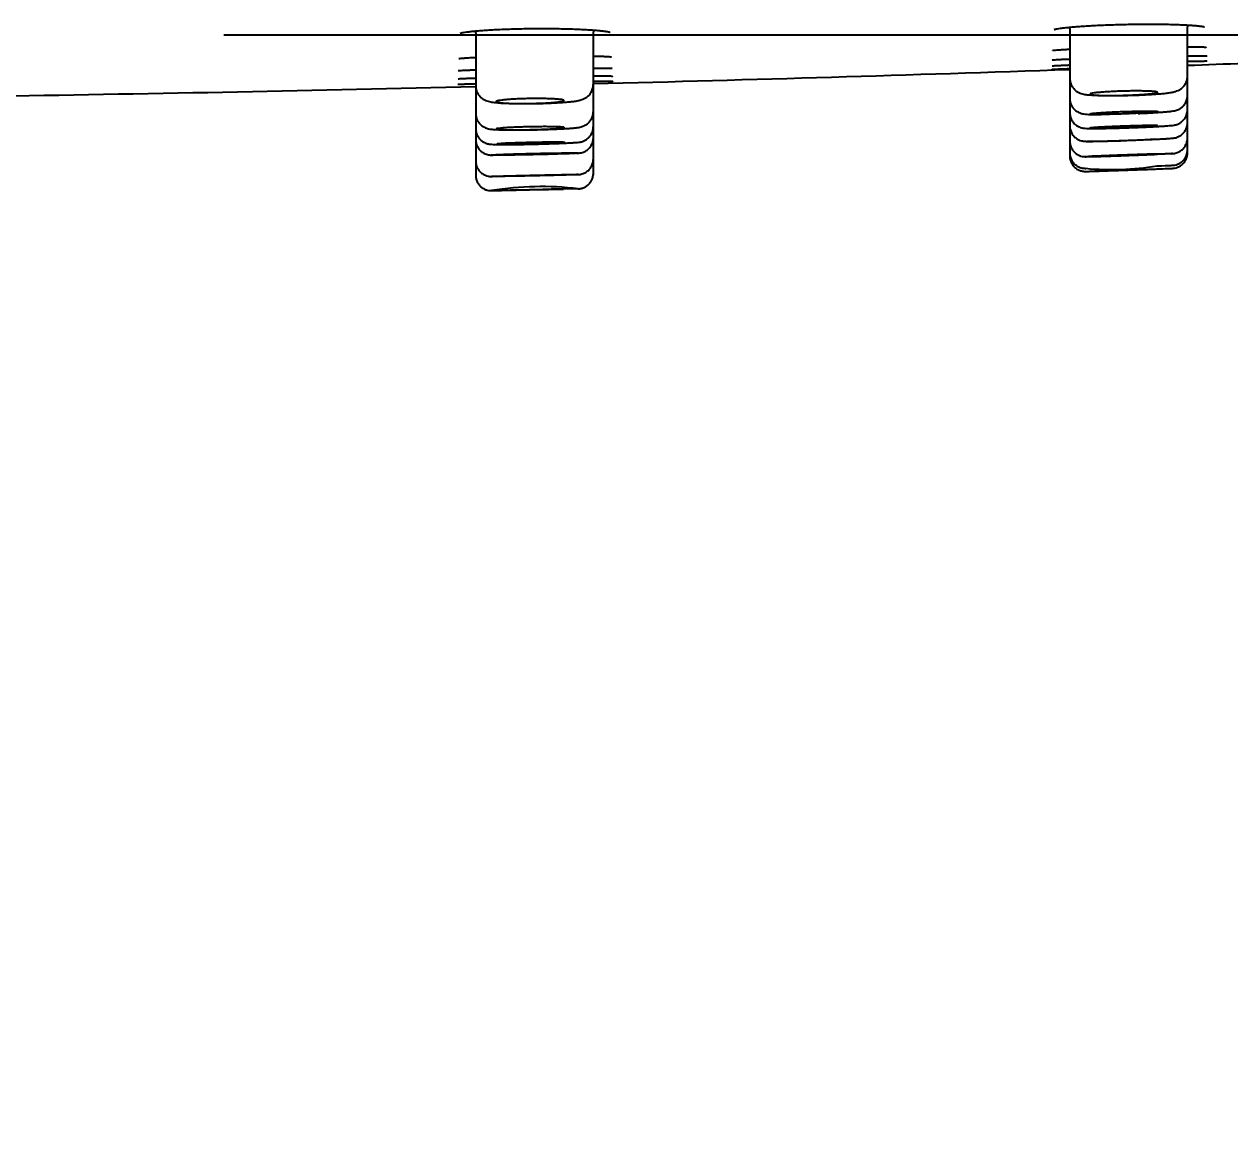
# Model space of a CAD drawing. Header units: millimetres. Extents: x 976 to 9349, y -714 to 2211.
# Drawn here: x 5930.357 to 5934.248, y 675.746 to 679.364 of the extents above; entities that cross this region are included whole.
import ezdxf

# ---------------------------------------------------------------- set-up
doc = ezdxf.new("R2010")
doc.units = ezdxf.units.MM
doc.layers.add('Szkic', color=6, linetype='Continuous')
doc.layers.add('Wbudowane', color=175, linetype='Continuous')
doc.dimstyles.new('ISO-25', dxfattribs={"dimtxt": 4, "dimasz": 5, "dimexe": 1.25, "dimexo": 0.625, "dimgap": 1, "dimtad": 1, "dimtxsty": 'Standard', "dimcen": 2.5, "dimadec": 0, "dimazin": 0, "dimtfac": 1, "dimtmove": 0, "dimatfit": 3, "dimfxl": 1, "dimarcsym": 0})

# ---------------------------------------------------------------- blocks, each defined once
blk = doc.blocks.new('Z$W@#21058')
for p, q in [((23.3609, 160.8754), (23.3609, 160.7156)), ((23.7407, 160.7227), (23.7407, 160.8814)), ((21.4441, 160.863), (21.4441, 160.6919)), ((21.8238, 160.6963), (21.8238, 160.865)), ((23.3609, 160.7156), (23.3609, 160.6508)), ((23.7407, 160.6606), (23.7407, 160.7227)), ((21.4441, 160.6919), (21.4441, 160.6026)), ((21.8238, 160.6082), (21.8238, 160.6963)), ((23.3609, 160.6508), (23.3609, 160.6045)), ((23.7407, 160.6144), (23.7407, 160.6606)), ((21.4441, 160.6026), (21.4441, 160.5532)), ((21.8238, 160.5597), (21.8238, 160.6082)), ((23.3609, 160.6045), (23.3609, 160.5625)), ((23.7407, 160.5726), (23.7407, 160.6144)), ((21.8238, 160.5243), (21.8238, 160.5597)), ((23.3609, 160.5625), (23.3609, 160.5128)), ((23.7407, 160.5228), (23.7407, 160.5726)), ((21.4441, 160.5532), (21.4441, 160.5181)), ((21.8238, 160.4551), (21.8238, 160.5243)), ((23.7407, 160.485), (23.7407, 160.5228)), ((21.4441, 160.5181), (21.4441, 160.449)), ((23.3609, 160.5128), (23.3609, 160.4751)), ((23.7407, 160.475), (23.7407, 160.485)), ((21.4441, 160.449), (21.4441, 160.4032)), ((21.8238, 160.4092), (21.8238, 160.4551)), ((23.3609, 160.4751), (23.3609, 160.4652)), ((21.7743, 160.3591), (21.6887, 160.3575))]:
    blk.add_line(p, q)
for centre, radius, start, end in [((21.9234, 160.865), 0.0995, 176.5067, 180.0045), ((23.2614, 160.8754), 0.0996, 359.994, 2.821), ((23.8402, 160.8814), 0.0996, 176.5901, 180.0062), ((23.8035, 160.8977), 0.018, 240.8245, 243.7612), ((21.3445, 160.863), 0.0995, 359.9953, 3.0378), ((21.8863, 160.8798), 0.0178, 238.8909, 241.7702), ((16.9594, 349.0588), 188.4234, 272.062452, 272.287843), ((16.9594, 349.0588), 188.4234, 271.479321, 271.946905), ((16.9594, 349.0588), 188.4234, 270.896343, 271.363818), ((23.4172, 163.5253), 3.0129, 269.9718, 274.134), ((23.4223, 161.5968), 1.0847, 269.7737, 271.5701), ((23.4976, 161.2917), 0.8707, 264.4146, 279.5208), ((21.6566, 159.3532), 1.0129, 83.2966, 99.1605), ((21.6566, 159.353), 1.013, 91.8433, 91.9617)]:
    blk.add_arc(centre, radius, start, end)
for centre, major_axis, ratio in [((21.6209, 160.4707), (0.1093, 0.0024), 0.01388), ((21.6193, 160.4016), (0.1093, 0.0024), 0.006834), ((21.6178, 160.3558), (0.1093, 0.0023), 0.001914)]:
    blk.add_ellipse(centre, major_axis=major_axis, ratio=ratio)
for points, knots in [([(21.3944, 160.861), (21.3944, 160.861), (21.395, 160.8612), (21.3981, 160.8621), (21.4049, 160.8635), (21.415, 160.8651), (21.4281, 160.8667), (21.4438, 160.8683), (21.462, 160.8698), (21.4823, 160.8712), (21.5045, 160.8725), (21.5283, 160.8736), (21.5534, 160.8745), (21.5795, 160.8753), (21.6062, 160.8758), (21.6333, 160.8761), (21.6605, 160.8762), (21.6873, 160.8761), (21.7136, 160.8757), (21.7389, 160.8751), (21.763, 160.8744), (21.7855, 160.8734), (21.8063, 160.8723), (21.8249, 160.8711), (21.8412, 160.8697), (21.8549, 160.8683), (21.8656, 160.8668), (21.8732, 160.8655), (21.876, 160.8648), (21.877, 160.8645)], [0, 0, 0, 0, 0.015427, 0.045393, 0.080028, 0.117036, 0.155082, 0.19361, 0.232463, 0.271441, 0.310521, 0.349566, 0.388756, 0.427864, 0.46701, 0.506162, 0.545279, 0.584405, 0.623555, 0.662689, 0.701709, 0.740824, 0.779809, 0.818673, 0.857343, 0.895541, 0.932944, 0.968532, 1, 1, 1, 1]), ([(23.311, 160.8731), (23.311, 160.8731), (23.3114, 160.8733), (23.3144, 160.8741), (23.321, 160.8754), (23.3309, 160.877), (23.3438, 160.8786), (23.3595, 160.8802), (23.3776, 160.8818), (23.398, 160.8834), (23.4202, 160.8848), (23.444, 160.8861), (23.4692, 160.8873), (23.4954, 160.8883), (23.5223, 160.8891), (23.5496, 160.8897), (23.5769, 160.8901), (23.6039, 160.8903), (23.6304, 160.8903), (23.6558, 160.89), (23.6801, 160.8896), (23.7028, 160.889), (23.7236, 160.8882), (23.7424, 160.8873), (23.7588, 160.8862), (23.7725, 160.885), (23.7833, 160.8838), (23.7909, 160.8827), (23.7937, 160.882), (23.7947, 160.8818)], [0, 0, 0, 0, 0.013058, 0.043011, 0.077652, 0.11476, 0.15297, 0.191675, 0.230666, 0.269801, 0.309037, 0.34823, 0.387567, 0.426823, 0.466114, 0.505398, 0.544651, 0.583901, 0.623171, 0.662414, 0.701543, 0.740763, 0.779859, 0.818841, 0.857631, 0.895969, 0.933541, 0.969321, 1, 1, 1, 1]), ([(23.3062, 160.8057), (23.3062, 160.8057), (23.3072, 160.8059), (23.3115, 160.8064), (23.3194, 160.8071), (23.3307, 160.8078), (23.3446, 160.8086), (23.3554, 160.8092), (23.3609, 160.8094)], [0, 0, 0, 0, 0.099906, 0.264334, 0.446027, 0.633968, 0.824175, 1, 1, 1, 1]), ([(23.7407, 160.8173), (23.7456, 160.8173), (23.7562, 160.8172), (23.7706, 160.8171), (23.7831, 160.8168), (23.7927, 160.8165), (23.7967, 160.8163), (23.7984, 160.8162)], [0, 0, 0, 0, 0.168422, 0.382179, 0.593792, 0.802307, 1, 1, 1, 1]), ([(23.7984, 160.8162), (23.7985, 160.8162), (23.7987, 160.8162), (23.7989, 160.8162), (23.7992, 160.8161), (23.7995, 160.8161), (23.7997, 160.8161), (23.7999, 160.8161), (23.8001, 160.8161), (23.8003, 160.816), (23.8004, 160.816), (23.8005, 160.816), (23.8006, 160.816), (23.8007, 160.816), (23.8008, 160.816), (23.8008, 160.816), (23.8008, 160.816), (23.8008, 160.816), (23.8008, 160.816)], [0, 0, 0, 0, 0.046758, 0.123249, 0.198719, 0.272959, 0.34588, 0.417391, 0.487398, 0.555808, 0.622525, 0.687463, 0.750536, 0.811669, 0.870799, 0.927875, 0.982859, 1, 1, 1, 1]), ([(21.3899, 160.7792), (21.3899, 160.7792), (21.391, 160.7794), (21.3955, 160.7799), (21.4036, 160.7807), (21.4151, 160.7815), (21.4287, 160.7822), (21.4391, 160.7827), (21.4441, 160.7829)], [0, 0, 0, 0, 0.109469, 0.274523, 0.457161, 0.646437, 0.838306, 1, 1, 1, 1]), ([(21.8238, 160.7872), (21.8289, 160.7871), (21.8395, 160.7869), (21.8538, 160.7865), (21.8661, 160.786), (21.8754, 160.7855), (21.8791, 160.7851), (21.8807, 160.785)], [0, 0, 0, 0, 0.174535, 0.389017, 0.600812, 0.808509, 1, 1, 1, 1]), ([(21.8807, 160.785), (21.8808, 160.785), (21.8809, 160.7849), (21.8812, 160.7849), (21.8814, 160.7849), (21.8816, 160.7849), (21.8819, 160.7848), (21.882, 160.7848), (21.8822, 160.7848), (21.8824, 160.7848), (21.8825, 160.7847), (21.8826, 160.7847), (21.8827, 160.7847), (21.8827, 160.7847), (21.8827, 160.7847), (21.8828, 160.7847), (21.8828, 160.7847), (21.8828, 160.7847)], [0, 0, 0, 0, 0.050858, 0.13171, 0.21137, 0.289613, 0.366354, 0.441508, 0.51499, 0.586719, 0.656617, 0.724612, 0.790641, 0.85465, 0.916597, 0.976454, 1, 1, 1, 1]), ([(23.3038, 160.7559), (23.3038, 160.7559), (23.304, 160.7559), (23.3062, 160.7561), (23.3121, 160.7564), (23.3213, 160.7569), (23.3334, 160.7574), (23.3469, 160.758), (23.3567, 160.7584), (23.3609, 160.7585)], [0, 0, 0, 0, 0.026654, 0.170012, 0.340084, 0.51618, 0.694071, 0.87269, 1, 1, 1, 1]), ([(23.3046, 160.7748), (23.3046, 160.7748), (23.305, 160.7749), (23.3074, 160.7751), (23.3136, 160.7756), (23.323, 160.7761), (23.3354, 160.7767), (23.3484, 160.7772), (23.3574, 160.7776), (23.3609, 160.7777)], [0, 0, 0, 0, 0.0380315, 0.1833688, 0.3542031, 0.5320544, 0.7122389, 0.8932961, 1, 1, 1, 1]), ([(23.7407, 160.7875), (23.7459, 160.7876), (23.7567, 160.7877), (23.7712, 160.7879), (23.7836, 160.788), (23.7934, 160.788), (23.7976, 160.7879), (23.7995, 160.7879)], [0, 0, 0, 0, 0.177383, 0.386439, 0.594058, 0.800162, 1, 1, 1, 1]), ([(23.7407, 160.7702), (23.746, 160.7703), (23.7569, 160.7706), (23.7715, 160.7709), (23.7841, 160.7712), (23.7939, 160.7713), (23.7981, 160.7713), (23.8, 160.7713)], [0, 0, 0, 0, 0.178492, 0.388711, 0.597736, 0.80593, 1, 1, 1, 1]), ([(23.7995, 160.7879), (23.7995, 160.7879), (23.7997, 160.7879), (23.8, 160.7879), (23.8004, 160.7879), (23.8007, 160.7878), (23.801, 160.7878), (23.8012, 160.7878), (23.8015, 160.7878), (23.8017, 160.7878), (23.8019, 160.7878), (23.8021, 160.7878), (23.8022, 160.7878), (23.8024, 160.7878), (23.8025, 160.7878), (23.8025, 160.7878), (23.8026, 160.7878), (23.8027, 160.7878), (23.8027, 160.7878), (23.8027, 160.7878), (23.8027, 160.7878)], [0, 0, 0, 0, 0.038496, 0.10551, 0.171901, 0.237526, 0.302307, 0.366159, 0.428988, 0.49069, 0.551151, 0.610253, 0.667872, 0.72388, 0.778152, 0.830571, 0.881027, 0.929431, 0.975709, 1, 1, 1, 1]), ([(23.8, 160.7713), (23.8, 160.7713), (23.8002, 160.7713), (23.8006, 160.7713), (23.8009, 160.7713), (23.8013, 160.7713), (23.8016, 160.7713), (23.8019, 160.7713), (23.8022, 160.7713), (23.8024, 160.7713), (23.8026, 160.7713), (23.8029, 160.7713), (23.803, 160.7713), (23.8032, 160.7713), (23.8033, 160.7713), (23.8035, 160.7713), (23.8036, 160.7713), (23.8036, 160.7713), (23.8037, 160.7713), (23.8037, 160.7713), (23.8037, 160.7713), (23.8037, 160.7713), (23.8037, 160.7713)], [0, 0, 0, 0, 0.03442, 0.096249, 0.157662, 0.218564, 0.278897, 0.338596, 0.397581, 0.455762, 0.513036, 0.569286, 0.62438, 0.678174, 0.730514, 0.781237, 0.830183, 0.877194, 0.922128, 0.960455, 0.996803, 1, 1, 1, 1]), ([(21.3874, 160.714), (21.3874, 160.714), (21.3877, 160.714), (21.3901, 160.7142), (21.3963, 160.7146), (21.4057, 160.7151), (21.4182, 160.7155), (21.4313, 160.716), (21.4405, 160.7163), (21.4441, 160.7164)], [0, 0, 0, 0, 0.0366, 0.181746, 0.352363, 0.529859, 0.709618, 0.890235, 1, 1, 1, 1]), ([(21.3881, 160.7402), (21.3881, 160.7402), (21.3885, 160.7402), (21.3912, 160.7405), (21.3976, 160.741), (21.4073, 160.7415), (21.4199, 160.7421), (21.4326, 160.7425), (21.4412, 160.7428), (21.4441, 160.7429)], [0, 0, 0, 0, 0.0479555, 0.1952121, 0.3668278, 0.5457422, 0.7272573, 0.9096787, 1, 1, 1, 1]), ([(21.8238, 160.7487), (21.8293, 160.7487), (21.8402, 160.7487), (21.8546, 160.7486), (21.8668, 160.7484), (21.8762, 160.7482), (21.8801, 160.748), (21.8818, 160.7479)], [0, 0, 0, 0, 0.187054, 0.396675, 0.604494, 0.810001, 1, 1, 1, 1]), ([(21.8238, 160.7231), (21.8292, 160.7231), (21.84, 160.7232), (21.8546, 160.7232), (21.8669, 160.7232), (21.8765, 160.7231), (21.8805, 160.723), (21.8823, 160.7229)], [0, 0, 0, 0, 0.182471, 0.392905, 0.601828, 0.809196, 1, 1, 1, 1]), ([(21.8818, 160.7479), (21.8819, 160.7479), (21.882, 160.7479), (21.8823, 160.7479), (21.8826, 160.7479), (21.8829, 160.7478), (21.8832, 160.7478), (21.8834, 160.7478), (21.8836, 160.7478), (21.8838, 160.7478), (21.884, 160.7478), (21.8842, 160.7478), (21.8843, 160.7477), (21.8844, 160.7477), (21.8845, 160.7477), (21.8845, 160.7477), (21.8846, 160.7477), (21.8846, 160.7477), (21.8846, 160.7477), (21.8846, 160.7477)], [0, 0, 0, 0, 0.0422018, 0.1135638, 0.1841162, 0.2536812, 0.3221735, 0.3895011, 0.4555664, 0.5202662, 0.5834943, 0.645143, 0.7051062, 0.7632817, 0.8195753, 0.8739039, 0.9261986, 0.9764076, 1, 1, 1, 1]), ([(21.8823, 160.7229), (21.8823, 160.7229), (21.8825, 160.7229), (21.8828, 160.7229), (21.8832, 160.7229), (21.8835, 160.7229), (21.8838, 160.7229), (21.884, 160.7229), (21.8843, 160.7229), (21.8845, 160.7229), (21.8847, 160.7228), (21.8849, 160.7228), (21.885, 160.7228), (21.8852, 160.7228), (21.8853, 160.7228), (21.8854, 160.7228), (21.8854, 160.7228), (21.8855, 160.7228), (21.8855, 160.7228), (21.8855, 160.7228), (21.8855, 160.7228)], [0, 0, 0, 0, 0.038411, 0.1053, 0.171568, 0.237074, 0.301742, 0.365487, 0.428214, 0.489821, 0.550194, 0.609216, 0.666762, 0.722705, 0.776921, 0.829292, 0.879708, 0.928079, 0.974331, 1, 1, 1, 1]), ([(23.3029, 160.7444), (23.3029, 160.7444), (23.3032, 160.7444), (23.3051, 160.7446), (23.3108, 160.7449), (23.3197, 160.7453), (23.3317, 160.7458), (23.3455, 160.7463), (23.3559, 160.7467), (23.3609, 160.7469)], [0, 0, 0, 0, 0.020409, 0.162954, 0.331921, 0.504934, 0.67934, 0.854266, 1, 1, 1, 1]), ([(23.3609, 160.7156), (23.3609, 160.7111), (23.3619, 160.7036), (23.3664, 160.6916), (23.3732, 160.6819), (23.3816, 160.6743), (23.3904, 160.6692), (23.399, 160.666), (23.4089, 160.6637), (23.4198, 160.6623), (23.4348, 160.6612), (23.4506, 160.6605), (23.4679, 160.66), (23.4865, 160.6598), (23.5064, 160.6598), (23.5271, 160.66), (23.5484, 160.6604), (23.5696, 160.661), (23.5906, 160.6618), (23.6108, 160.6628), (23.6299, 160.6639), (23.6475, 160.6652), (23.6636, 160.6666), (23.6787, 160.6683), (23.6911, 160.6702), (23.7009, 160.6724), (23.7104, 160.6759), (23.7194, 160.6809), (23.7281, 160.6886), (23.7352, 160.6986), (23.7397, 160.7107), (23.7407, 160.7183), (23.7407, 160.7227)], [0, 0, 0, 0, 0.022898, 0.045594, 0.06817, 0.089935, 0.110208, 0.130766, 0.158536, 0.213258, 0.258386, 0.299487, 0.339291, 0.37852, 0.417477, 0.456177, 0.494891, 0.533549, 0.572287, 0.611127, 0.650219, 0.689741, 0.730083, 0.771898, 0.823096, 0.86453, 0.88758, 0.908407, 0.930775, 0.954215, 0.977662, 1, 1, 1, 1]), ([(21.3863, 160.6962), (21.3863, 160.6962), (21.3866, 160.6962), (21.3886, 160.6964), (21.3944, 160.6967), (21.4034, 160.697), (21.4154, 160.6974), (21.4292, 160.6978), (21.4393, 160.6981), (21.4441, 160.6983)], [0, 0, 0, 0, 0.022287, 0.163586, 0.332567, 0.507087, 0.683326, 0.860242, 1, 1, 1, 1]), ([(21.4441, 160.6919), (21.4441, 160.6876), (21.445, 160.6802), (21.4491, 160.6686), (21.4557, 160.6589), (21.4638, 160.6511), (21.4724, 160.6458), (21.4812, 160.6422), (21.4914, 160.6395), (21.503, 160.6378), (21.5184, 160.6363), (21.5343, 160.6353), (21.5514, 160.6346), (21.5699, 160.6341), (21.5896, 160.6338), (21.6101, 160.6338), (21.631, 160.634), (21.6521, 160.6344), (21.6728, 160.635), (21.6928, 160.6359), (21.7117, 160.6369), (21.7294, 160.6381), (21.7455, 160.6395), (21.7608, 160.6412), (21.7738, 160.6432), (21.7842, 160.6457), (21.794, 160.6494), (21.803, 160.6547), (21.8115, 160.6624), (21.8184, 160.6723), (21.8228, 160.6843), (21.8238, 160.6918), (21.8238, 160.6963)], [0, 0, 0, 0, 0.021817, 0.044463, 0.066958, 0.088743, 0.109417, 0.130904, 0.160177, 0.215389, 0.260276, 0.300888, 0.339978, 0.378925, 0.417553, 0.455912, 0.494261, 0.532553, 0.570921, 0.609408, 0.648187, 0.687446, 0.727573, 0.769117, 0.820006, 0.862618, 0.886906, 0.908365, 0.930803, 0.954111, 0.97742, 1, 1, 1, 1]), ([(21.8238, 160.7061), (21.8286, 160.7062), (21.8391, 160.7063), (21.8535, 160.7065), (21.8663, 160.7066), (21.8764, 160.7067), (21.8808, 160.7067), (21.8828, 160.7067)], [0, 0, 0, 0, 0.1632091, 0.3743897, 0.584509, 0.7939602, 1, 1, 1, 1]), ([(21.8828, 160.7067), (21.8829, 160.7067), (21.8831, 160.7067), (21.8834, 160.7067), (21.8838, 160.7067), (21.8841, 160.7067), (21.8844, 160.7067), (21.8847, 160.7067), (21.885, 160.7067), (21.8853, 160.7067), (21.8855, 160.7067), (21.8857, 160.7067), (21.8859, 160.7067), (21.8861, 160.7066), (21.8862, 160.7066), (21.8864, 160.7066), (21.8865, 160.7066), (21.8865, 160.7066), (21.8866, 160.7066), (21.8866, 160.7066), (21.8866, 160.7066), (21.8866, 160.7066), (21.8866, 160.7066)], [0, 0, 0, 0, 0.033773, 0.094715, 0.155272, 0.215356, 0.274916, 0.333888, 0.392198, 0.449761, 0.506475, 0.562228, 0.61689, 0.670316, 0.722351, 0.772828, 0.821577, 0.868431, 0.913234, 0.951442, 0.987657, 1, 1, 1, 1]), ([(21.5102, 160.6403), (21.5102, 160.6409), (21.511, 160.6414), (21.513, 160.6422), (21.5139, 160.6425), (21.516, 160.643), (21.5172, 160.6433), (21.5213, 160.6441), (21.5247, 160.6446), (21.5306, 160.6453), (21.5328, 160.6456), (21.5373, 160.646), (21.5397, 160.6463), (21.5473, 160.647), (21.5528, 160.6474), (21.5618, 160.648), (21.5649, 160.6481), (21.5712, 160.6485), (21.5776, 160.6488), (21.5843, 160.6491), (21.5912, 160.6494), (21.5947, 160.6495), (21.6053, 160.6498), (21.6124, 160.65), (21.6231, 160.6501), (21.6267, 160.6502), (21.6338, 160.6502), (21.6374, 160.6502), (21.648, 160.6502), (21.6548, 160.6502), (21.6647, 160.6501), (21.668, 160.65), (21.6743, 160.6498), (21.6774, 160.6497), (21.6863, 160.6494), (21.6918, 160.6492), (21.702, 160.6486), (21.7066, 160.6483), (21.7125, 160.6477), (21.7143, 160.6475), (21.7177, 160.6471), (21.7193, 160.6469), (21.7234, 160.6463), (21.7254, 160.6458), (21.7282, 160.6448), (21.7289, 160.6443), (21.7289, 160.6433), (21.7282, 160.6428), (21.7261, 160.642), (21.7253, 160.6417), (21.7232, 160.6412), (21.7208, 160.6407), (21.7177, 160.6402), (21.7144, 160.6397), (21.7125, 160.6394), (21.7065, 160.6387), (21.702, 160.6383), (21.6945, 160.6376), (21.6918, 160.6374), (21.6863, 160.637), (21.6834, 160.6368), (21.6745, 160.6362), (21.6682, 160.6359), (21.6583, 160.6354), (21.6549, 160.6353), (21.648, 160.635), (21.6445, 160.6349), (21.634, 160.6346), (21.6269, 160.6344), (21.6161, 160.6342), (21.6125, 160.6342), (21.6054, 160.6341), (21.5983, 160.6341), (21.5914, 160.6341), (21.5845, 160.6341), (21.5811, 160.6342), (21.5711, 160.6343), (21.5648, 160.6344), (21.5529, 160.6348), (21.5473, 160.635), (21.5372, 160.6356), (21.5327, 160.6359), (21.5267, 160.6364), (21.5248, 160.6366), (21.5215, 160.637), (21.5199, 160.6372), (21.5158, 160.6379), (21.5138, 160.6383), (21.5109, 160.6393), (21.5102, 160.6398), (21.5102, 160.6403)], [0, 0, 0, 0, 0.03125, 0.03125, 0.046875, 0.046875, 0.0625, 0.0625, 0.09375, 0.09375, 0.109375, 0.109375, 0.125, 0.125, 0.15625, 0.15625, 0.171875, 0.171875, 0.1875, 0.203125, 0.203125, 0.21875, 0.21875, 0.25, 0.25, 0.265625, 0.265625, 0.28125, 0.28125, 0.3125, 0.3125, 0.328125, 0.328125, 0.34375, 0.34375, 0.375, 0.375, 0.40625, 0.40625, 0.421875, 0.421875, 0.4375, 0.4375, 0.46875, 0.46875, 0.5, 0.5, 0.53125, 0.53125, 0.546875, 0.546875, 0.5625, 0.578125, 0.578125, 0.59375, 0.59375, 0.625, 0.625, 0.640625, 0.640625, 0.65625, 0.65625, 0.6875, 0.6875, 0.703125, 0.703125, 0.71875, 0.71875, 0.75, 0.75, 0.765625, 0.765625, 0.78125, 0.796875, 0.796875, 0.8125, 0.8125, 0.84375, 0.84375, 0.875, 0.875, 0.90625, 0.90625, 0.921875, 0.921875, 0.9375, 0.9375, 0.96875, 0.96875, 1, 1, 1, 1]), ([(23.3609, 160.6508), (23.3609, 160.6469), (23.3617, 160.6403), (23.3652, 160.6295), (23.3709, 160.6202), (23.3781, 160.6124), (23.3862, 160.6069), (23.3938, 160.6034), (23.4007, 160.6013), (23.408, 160.6), (23.4157, 160.5993), (23.4261, 160.5987), (23.4387, 160.5984), (23.4468, 160.5983), (23.4517, 160.5983)], [0, 0, 0, 0, 0.063433, 0.130212, 0.196346, 0.260713, 0.321894, 0.375828, 0.426775, 0.490374, 0.62678, 0.766612, 0.888898, 1, 1, 1, 1]), ([(23.4257, 160.6645), (23.4258, 160.665), (23.4266, 160.6655), (23.4288, 160.6662), (23.4297, 160.6664), (23.4319, 160.6669), (23.4332, 160.6671), (23.4374, 160.6679), (23.4408, 160.6684), (23.4469, 160.6691), (23.4491, 160.6693), (23.4537, 160.6698), (23.4561, 160.67), (23.4638, 160.6707), (23.4693, 160.6711), (23.4784, 160.6717), (23.4815, 160.6719), (23.4878, 160.6723), (23.4943, 160.6726), (23.5011, 160.673), (23.5079, 160.6733), (23.5114, 160.6734), (23.5221, 160.6738), (23.5292, 160.674), (23.5399, 160.6743), (23.5434, 160.6744), (23.5506, 160.6745), (23.5542, 160.6745), (23.5647, 160.6747), (23.5715, 160.6747), (23.5814, 160.6747), (23.5846, 160.6747), (23.5909, 160.6746), (23.594, 160.6746), (23.6028, 160.6744), (23.6083, 160.6743), (23.6184, 160.6739), (23.6228, 160.6736), (23.6287, 160.6732), (23.6305, 160.6731), (23.6338, 160.6728), (23.6353, 160.6726), (23.6393, 160.6721), (23.6412, 160.6717), (23.6439, 160.6709), (23.6445, 160.6705), (23.6443, 160.6696), (23.6435, 160.6692), (23.6413, 160.6685), (23.6404, 160.6682), (23.6382, 160.6678), (23.6357, 160.6673), (23.6326, 160.6668), (23.6292, 160.6664), (23.6273, 160.6661), (23.6212, 160.6654), (23.6166, 160.665), (23.609, 160.6643), (23.6063, 160.6641), (23.6007, 160.6637), (23.5978, 160.6635), (23.5888, 160.6629), (23.5825, 160.6625), (23.5725, 160.662), (23.5691, 160.6618), (23.5622, 160.6615), (23.5587, 160.6614), (23.5482, 160.661), (23.5411, 160.6607), (23.5303, 160.6605), (23.5266, 160.6604), (23.5195, 160.6602), (23.5125, 160.6601), (23.5056, 160.66), (23.4987, 160.66), (23.4953, 160.66), (23.4854, 160.66), (23.4792, 160.66), (23.4674, 160.6602), (23.4618, 160.6603), (23.4518, 160.6607), (23.4474, 160.6609), (23.4415, 160.6613), (23.4397, 160.6615), (23.4364, 160.6618), (23.4349, 160.6619), (23.4309, 160.6624), (23.4289, 160.6628), (23.4263, 160.6636), (23.4256, 160.6641), (23.4257, 160.6645)], [0, 0, 0, 0, 0.03125, 0.03125, 0.046875, 0.046875, 0.0625, 0.0625, 0.09375, 0.09375, 0.109375, 0.109375, 0.125, 0.125, 0.15625, 0.15625, 0.171875, 0.171875, 0.1875, 0.203125, 0.203125, 0.21875, 0.21875, 0.25, 0.25, 0.265625, 0.265625, 0.28125, 0.28125, 0.3125, 0.3125, 0.328125, 0.328125, 0.34375, 0.34375, 0.375, 0.375, 0.40625, 0.40625, 0.421875, 0.421875, 0.4375, 0.4375, 0.46875, 0.46875, 0.5, 0.5, 0.53125, 0.53125, 0.546875, 0.546875, 0.5625, 0.578125, 0.578125, 0.59375, 0.59375, 0.625, 0.625, 0.640625, 0.640625, 0.65625, 0.65625, 0.6875, 0.6875, 0.703125, 0.703125, 0.71875, 0.71875, 0.75, 0.75, 0.765625, 0.765625, 0.78125, 0.796875, 0.796875, 0.8125, 0.8125, 0.84375, 0.84375, 0.875, 0.875, 0.90625, 0.90625, 0.921875, 0.921875, 0.9375, 0.9375, 0.96875, 0.96875, 1, 1, 1, 1]), ([(23.5822, 160.6021), (23.5823, 160.6021), (23.5891, 160.6024), (23.6022, 160.603), (23.6207, 160.604), (23.6379, 160.605), (23.6536, 160.6061), (23.6676, 160.6071), (23.68, 160.6082), (23.6902, 160.6094), (23.6971, 160.6104), (23.7044, 160.6121), (23.712, 160.615), (23.7206, 160.62), (23.7291, 160.6278), (23.7358, 160.6378), (23.7398, 160.6494), (23.7407, 160.6565), (23.7407, 160.6606)], [0, 0, 0, 0, 0.001985, 0.08348, 0.165036, 0.247062, 0.329505, 0.413085, 0.499488, 0.597634, 0.687994, 0.729171, 0.765637, 0.807715, 0.856112, 0.905571, 0.954641, 1, 1, 1, 1]), ([(21.4441, 160.6026), (21.4441, 160.5985), (21.445, 160.5913), (21.4489, 160.5799), (21.4554, 160.5703), (21.4634, 160.5625), (21.4718, 160.5573), (21.4798, 160.5541), (21.4875, 160.5523), (21.4956, 160.5511), (21.506, 160.5503), (21.5198, 160.5497), (21.5343, 160.5493), (21.5505, 160.5491), (21.5682, 160.549), (21.5871, 160.549), (21.6069, 160.5492), (21.6272, 160.5495), (21.6476, 160.5499), (21.6678, 160.5505), (21.6875, 160.5511), (21.706, 160.5519), (21.7234, 160.5527), (21.739, 160.5536), (21.7534, 160.5546), (21.7607, 160.5553), (21.7648, 160.5557)], [0, 0, 0, 0, 0.026113, 0.053564, 0.080708, 0.106932, 0.131051, 0.152528, 0.176035, 0.218323, 0.283314, 0.334553, 0.383122, 0.430716, 0.477845, 0.524714, 0.57149, 0.618124, 0.664819, 0.711489, 0.758278, 0.805217, 0.852381, 0.900085, 0.948787, 1, 1, 1, 1]), ([(21.7648, 160.5557), (21.7695, 160.5562), (21.775, 160.5569), (21.7829, 160.5583), (21.7899, 160.5604), (21.7975, 160.5637), (21.8056, 160.569), (21.8132, 160.5767), (21.8192, 160.5861), (21.823, 160.5973), (21.8238, 160.6042), (21.8238, 160.6082)], [0, 0, 0, 0, 0.221687, 0.3616, 0.447141, 0.525433, 0.611822, 0.708301, 0.806561, 0.904192, 1, 1, 1, 1]), ([(23.3609, 160.6045), (23.3609, 160.6001), (23.3619, 160.5927), (23.3663, 160.5809), (23.3731, 160.5711), (23.3818, 160.5633), (23.3907, 160.5585), (23.3987, 160.5558), (23.4054, 160.5545), (23.4119, 160.5539), (23.4194, 160.5537), (23.4313, 160.5535), (23.4445, 160.5536), (23.4597, 160.5538), (23.4767, 160.5541), (23.4953, 160.5545), (23.515, 160.555), (23.5355, 160.5556), (23.5564, 160.5563), (23.5772, 160.5571), (23.5974, 160.5579), (23.6168, 160.5588), (23.6348, 160.5597), (23.6511, 160.5606), (23.6656, 160.5615), (23.6781, 160.5624), (23.6887, 160.5633), (23.6951, 160.564), (23.702, 160.5653), (23.7097, 160.5678), (23.7187, 160.5724), (23.7277, 160.5801), (23.7351, 160.5901), (23.7397, 160.6023), (23.7407, 160.6099), (23.7407, 160.6144)], [0, 0, 0, 0, 0.021534, 0.043278, 0.064771, 0.085778, 0.105055, 0.120122, 0.13475, 0.157274, 0.207436, 0.248032, 0.286377, 0.323957, 0.361302, 0.398423, 0.435501, 0.472564, 0.509596, 0.546658, 0.583678, 0.620845, 0.65804, 0.695496, 0.733206, 0.771811, 0.81368, 0.858748, 0.877119, 0.892516, 0.911148, 0.933131, 0.955743, 0.978133, 1, 1, 1, 1]), ([(23.4586, 160.5987), (23.4535, 160.5987), (23.4489, 160.5988), (23.443, 160.5989), (23.4412, 160.599), (23.4378, 160.5991), (23.4362, 160.5992), (23.4321, 160.5994), (23.4301, 160.5996), (23.428, 160.6), (23.4274, 160.6001), (23.4267, 160.6003), (23.4266, 160.6005), (23.4266, 160.6009), (23.4272, 160.6012), (23.4293, 160.6017), (23.4302, 160.6018), (23.4323, 160.6022), (23.4347, 160.6025), (23.4377, 160.6028), (23.4411, 160.6032), (23.443, 160.6034), (23.449, 160.6039), (23.4535, 160.6043), (23.461, 160.6048), (23.4637, 160.605), (23.4692, 160.6053), (23.4721, 160.6055), (23.481, 160.606), (23.4873, 160.6063), (23.4972, 160.6068), (23.5006, 160.607), (23.5075, 160.6073), (23.511, 160.6074), (23.5215, 160.6078), (23.5286, 160.6081), (23.543, 160.6085), (23.5501, 160.6087), (23.5606, 160.609), (23.5641, 160.609), (23.5709, 160.6092), (23.5743, 160.6092), (23.5843, 160.6094), (23.5906, 160.6094), (23.6025, 160.6095), (23.6081, 160.6095), (23.6132, 160.6095)], [0, 0, 0, 0, 0.0625, 0.0625, 0.09375, 0.09375, 0.125, 0.125, 0.1875, 0.1875, 0.21875, 0.21875, 0.25, 0.25, 0.3125, 0.3125, 0.34375, 0.34375, 0.375, 0.40625, 0.40625, 0.4375, 0.4375, 0.5, 0.5, 0.53125, 0.53125, 0.5625, 0.5625, 0.625, 0.625, 0.65625, 0.65625, 0.6875, 0.6875, 0.75, 0.75, 0.8125, 0.8125, 0.84375, 0.84375, 0.875, 0.875, 0.9375, 0.9375, 1, 1, 1, 1]), ([(23.6132, 160.6095), (23.6183, 160.6095), (23.6228, 160.6095), (23.6288, 160.6095), (23.6306, 160.6094), (23.634, 160.6094), (23.6356, 160.6093), (23.6397, 160.6092), (23.6417, 160.609), (23.6438, 160.6088), (23.6444, 160.6087), (23.6451, 160.6085), (23.6452, 160.6084), (23.6452, 160.6081), (23.6445, 160.6078), (23.6424, 160.6074), (23.6416, 160.6073), (23.6395, 160.607), (23.6371, 160.6067), (23.634, 160.6063), (23.6307, 160.606), (23.6288, 160.6059), (23.6228, 160.6053), (23.6183, 160.605), (23.6107, 160.6045), (23.6081, 160.6043), (23.6025, 160.6039), (23.5996, 160.6037), (23.5907, 160.6032), (23.5844, 160.6029), (23.5745, 160.6023), (23.5711, 160.6022), (23.5642, 160.6018), (23.5608, 160.6017), (23.5503, 160.6012), (23.5432, 160.6009), (23.5288, 160.6003), (23.5217, 160.6001), (23.5112, 160.5998), (23.5077, 160.5996), (23.5009, 160.5995), (23.4974, 160.5994), (23.4875, 160.5991), (23.4812, 160.599), (23.4693, 160.5988), (23.4637, 160.5987), (23.4586, 160.5987)], [0, 0, 0, 0, 0.0625, 0.0625, 0.09375, 0.09375, 0.125, 0.125, 0.1875, 0.1875, 0.21875, 0.21875, 0.25, 0.25, 0.3125, 0.3125, 0.34375, 0.34375, 0.375, 0.40625, 0.40625, 0.4375, 0.4375, 0.5, 0.5, 0.53125, 0.53125, 0.5625, 0.5625, 0.625, 0.625, 0.65625, 0.65625, 0.6875, 0.6875, 0.75, 0.75, 0.8125, 0.8125, 0.84375, 0.84375, 0.875, 0.875, 0.9375, 0.9375, 1, 1, 1, 1]), ([(21.5109, 160.5522), (21.5109, 160.5525), (21.5116, 160.5528), (21.5137, 160.5533), (21.5146, 160.5534), (21.5167, 160.5538), (21.5179, 160.5539), (21.522, 160.5545), (21.5254, 160.5548), (21.5313, 160.5553), (21.5335, 160.5554), (21.538, 160.5558), (21.5404, 160.5559), (21.548, 160.5564), (21.5535, 160.5567), (21.5625, 160.5571), (21.5656, 160.5573), (21.5719, 160.5576), (21.5783, 160.5578), (21.585, 160.5581), (21.5919, 160.5583), (21.5954, 160.5584), (21.606, 160.5587), (21.6131, 160.5589), (21.6238, 160.5591), (21.6274, 160.5591), (21.6345, 160.5592), (21.6381, 160.5593), (21.6486, 160.5594), (21.6554, 160.5595), (21.6654, 160.5595), (21.6686, 160.5595), (21.675, 160.5595), (21.678, 160.5594), (21.6869, 160.5594), (21.6925, 160.5593), (21.7027, 160.5591), (21.7072, 160.5589), (21.7131, 160.5587), (21.715, 160.5586), (21.7184, 160.5584), (21.7199, 160.5583), (21.724, 160.5579), (21.7261, 160.5577), (21.7289, 160.5572), (21.7296, 160.5569), (21.7296, 160.5563), (21.7289, 160.556), (21.7268, 160.5555), (21.7259, 160.5554), (21.7238, 160.555), (21.7214, 160.5547), (21.7184, 160.5544), (21.715, 160.5541), (21.7132, 160.5539), (21.7072, 160.5534), (21.7027, 160.5531), (21.6951, 160.5526), (21.6925, 160.5525), (21.6869, 160.5522), (21.684, 160.552), (21.6751, 160.5516), (21.6688, 160.5513), (21.6589, 160.551), (21.6555, 160.5508), (21.6486, 160.5506), (21.6452, 160.5505), (21.6347, 160.5502), (21.6276, 160.55), (21.6168, 160.5498), (21.6132, 160.5497), (21.606, 160.5496), (21.599, 160.5495), (21.5921, 160.5495), (21.5852, 160.5494), (21.5818, 160.5494), (21.5718, 160.5493), (21.5655, 160.5493), (21.5537, 160.5494), (21.548, 160.5495), (21.5379, 160.5497), (21.5334, 160.5498), (21.5274, 160.5501), (21.5255, 160.5502), (21.5222, 160.5504), (21.5206, 160.5505), (21.5165, 160.5508), (21.5144, 160.5511), (21.5116, 160.5516), (21.5109, 160.5519), (21.5109, 160.5522)], [0, 0, 0, 0, 0.03125, 0.03125, 0.046875, 0.046875, 0.0625, 0.0625, 0.09375, 0.09375, 0.109375, 0.109375, 0.125, 0.125, 0.15625, 0.15625, 0.171875, 0.171875, 0.1875, 0.203125, 0.203125, 0.21875, 0.21875, 0.25, 0.25, 0.265625, 0.265625, 0.28125, 0.28125, 0.3125, 0.3125, 0.328125, 0.328125, 0.34375, 0.34375, 0.375, 0.375, 0.40625, 0.40625, 0.421875, 0.421875, 0.4375, 0.4375, 0.46875, 0.46875, 0.5, 0.5, 0.53125, 0.53125, 0.546875, 0.546875, 0.5625, 0.578125, 0.578125, 0.59375, 0.59375, 0.625, 0.625, 0.640625, 0.640625, 0.65625, 0.65625, 0.6875, 0.6875, 0.703125, 0.703125, 0.71875, 0.71875, 0.75, 0.75, 0.765625, 0.765625, 0.78125, 0.796875, 0.796875, 0.8125, 0.8125, 0.84375, 0.84375, 0.875, 0.875, 0.90625, 0.90625, 0.921875, 0.921875, 0.9375, 0.9375, 0.96875, 0.96875, 1, 1, 1, 1]), ([(21.5351, 160.5017), (21.5401, 160.5017), (21.5495, 160.5018), (21.567, 160.5019), (21.5855, 160.5022), (21.6054, 160.5026), (21.6258, 160.503), (21.6464, 160.5035), (21.6667, 160.5041), (21.6864, 160.5047), (21.7051, 160.5053), (21.7224, 160.506), (21.7379, 160.5067), (21.7516, 160.5074), (21.7634, 160.5081), (21.7728, 160.5089), (21.7786, 160.5095), (21.7855, 160.5108), (21.7934, 160.5133), (21.8024, 160.5181), (21.8114, 160.526), (21.8185, 160.536), (21.8229, 160.5479), (21.8238, 160.5554), (21.8238, 160.5597)], [0, 0, 0, 0, 0.049272, 0.1019, 0.154434, 0.206974, 0.259451, 0.311799, 0.364262, 0.416715, 0.469317, 0.522076, 0.575077, 0.62873, 0.683711, 0.745335, 0.801755, 0.82544, 0.84711, 0.874524, 0.905944, 0.937956, 0.969633, 1, 1, 1, 1]), ([(23.3609, 160.5625), (23.3609, 160.5583), (23.3618, 160.5512), (23.3658, 160.5397), (23.3723, 160.53), (23.3807, 160.5221), (23.3898, 160.5168), (23.3981, 160.5139), (23.4048, 160.5127), (23.4104, 160.5122), (23.4151, 160.5121), (23.423, 160.5121), (23.4298, 160.5122), (23.4329, 160.5122)], [0, 0, 0, 0, 0.079489, 0.162329, 0.244282, 0.32491, 0.401717, 0.464576, 0.512443, 0.568547, 0.715427, 0.877841, 1, 1, 1, 1]), ([(23.5344, 160.561), (23.5417, 160.5613), (23.5488, 160.5615), (23.5592, 160.5618), (23.5627, 160.5619), (23.5696, 160.5621), (23.573, 160.5622), (23.583, 160.5625), (23.5892, 160.5626), (23.5982, 160.5628), (23.6011, 160.5628), (23.6067, 160.5629), (23.6093, 160.563), (23.6169, 160.563), (23.6215, 160.5631), (23.6275, 160.5631), (23.6293, 160.5631), (23.6327, 160.563), (23.6358, 160.563), (23.6382, 160.5629), (23.6403, 160.5628), (23.6412, 160.5628), (23.6433, 160.5626), (23.6441, 160.5625), (23.6441, 160.5622), (23.6439, 160.5621), (23.6432, 160.562), (23.6427, 160.5619), (23.6406, 160.5615), (23.6386, 160.5613), (23.6345, 160.5609), (23.633, 160.5608), (23.6296, 160.5605), (23.6278, 160.5604), (23.6219, 160.56), (23.6174, 160.5597), (23.6072, 160.5591), (23.6017, 160.5588), (23.5928, 160.5584), (23.5898, 160.5582), (23.5834, 160.5579), (23.5802, 160.5578), (23.5702, 160.5573), (23.5634, 160.557), (23.5494, 160.5565), (23.5422, 160.5562), (23.5279, 160.5557), (23.5208, 160.5555), (23.5103, 160.5552), (23.5067, 160.5551), (23.4999, 160.5549), (23.4932, 160.5547), (23.4867, 160.5545), (23.4804, 160.5544), (23.4773, 160.5543), (23.4683, 160.5542), (23.4628, 160.5541), (23.4552, 160.554), (23.4528, 160.554), (23.4482, 160.5539), (23.446, 160.5539), (23.44, 160.5539), (23.4366, 160.5539), (23.4325, 160.554), (23.4313, 160.5541), (23.4291, 160.5541), (23.4283, 160.5542), (23.4261, 160.5544), (23.4254, 160.5545), (23.4254, 160.5548), (23.4255, 160.5548), (23.4262, 160.555), (23.4273, 160.5552), (23.429, 160.5555), (23.431, 160.5557), (23.4322, 160.5558), (23.4363, 160.5562), (23.4397, 160.5564), (23.4475, 160.557), (23.4521, 160.5573), (23.4622, 160.5579), (23.4677, 160.5582), (23.4766, 160.5586), (23.4797, 160.5588), (23.486, 160.5591), (23.4892, 160.5592), (23.4991, 160.5597), (23.5059, 160.5599), (23.5201, 160.5605), (23.5272, 160.5608), (23.5344, 160.561)], [0, 0, 0, 0, 0.03125, 0.03125, 0.046875, 0.046875, 0.0625, 0.0625, 0.09375, 0.09375, 0.109375, 0.109375, 0.125, 0.125, 0.15625, 0.15625, 0.171875, 0.171875, 0.1875, 0.203125, 0.203125, 0.21875, 0.21875, 0.25, 0.25, 0.265625, 0.265625, 0.28125, 0.28125, 0.3125, 0.3125, 0.328125, 0.328125, 0.34375, 0.34375, 0.375, 0.375, 0.40625, 0.40625, 0.421875, 0.421875, 0.4375, 0.4375, 0.46875, 0.46875, 0.5, 0.5, 0.53125, 0.53125, 0.546875, 0.546875, 0.5625, 0.578125, 0.578125, 0.59375, 0.59375, 0.625, 0.625, 0.640625, 0.640625, 0.65625, 0.65625, 0.6875, 0.6875, 0.703125, 0.703125, 0.71875, 0.71875, 0.75, 0.75, 0.765625, 0.765625, 0.78125, 0.796875, 0.796875, 0.8125, 0.8125, 0.84375, 0.84375, 0.875, 0.875, 0.90625, 0.90625, 0.921875, 0.921875, 0.9375, 0.9375, 0.96875, 0.96875, 1, 1, 1, 1]), ([(23.5553, 160.5157), (23.5625, 160.516), (23.5746, 160.5164), (23.5949, 160.5172), (23.6135, 160.518), (23.6314, 160.5188), (23.6475, 160.5195), (23.6619, 160.5203), (23.6741, 160.5209), (23.6846, 160.5216), (23.6918, 160.5222), (23.6963, 160.5227), (23.7024, 160.5238), (23.7104, 160.5263), (23.7195, 160.5311), (23.7285, 160.5391), (23.7355, 160.5492), (23.7397, 160.561), (23.7407, 160.5683), (23.7407, 160.5726)], [0, 0, 0, 0, 0.069733, 0.142336, 0.214932, 0.287549, 0.360502, 0.433718, 0.50771, 0.583785, 0.674527, 0.731184, 0.758223, 0.786731, 0.82593, 0.870269, 0.914669, 0.958536, 1, 1, 1, 1]), ([(21.4441, 160.5532), (21.4441, 160.5491), (21.445, 160.542), (21.4489, 160.5307), (21.4552, 160.5212), (21.4632, 160.5133), (21.4718, 160.5081), (21.4796, 160.5051), (21.4862, 160.5036), (21.4927, 160.5027), (21.4994, 160.5023), (21.5096, 160.5019), (21.5219, 160.5018), (21.53, 160.5017), (21.535, 160.5017)], [0, 0, 0, 0, 0.066822, 0.135151, 0.202732, 0.269113, 0.330772, 0.381614, 0.427167, 0.488126, 0.634062, 0.768138, 0.890299, 1, 1, 1, 1]), ([(21.7695, 160.4736), (21.771, 160.4737), (21.7745, 160.4739), (21.778, 160.4742), (21.7843, 160.4752), (21.7924, 160.4775), (21.8017, 160.4822), (21.8111, 160.4901), (21.8184, 160.5004), (21.8229, 160.5124), (21.8239, 160.52), (21.8238, 160.5243)], [0, 0, 0, 0, 0.11276, 0.290061, 0.363599, 0.437998, 0.539663, 0.656203, 0.774076, 0.89049, 1, 1, 1, 1]), ([(23.6888, 160.4724), (23.6902, 160.4725), (23.6928, 160.4727), (23.6952, 160.4729), (23.7009, 160.4737), (23.7091, 160.4759), (23.7182, 160.4805), (23.7276, 160.4883), (23.735, 160.4984), (23.7397, 160.5106), (23.7407, 160.5182), (23.7407, 160.5228)], [0, 0, 0, 0, 0.141122, 0.272074, 0.332764, 0.409365, 0.514668, 0.63402, 0.757989, 0.880258, 1, 1, 1, 1]), ([(21.4441, 160.5181), (21.4441, 160.5138), (21.445, 160.5065), (21.4492, 160.4948), (21.4561, 160.4849), (21.4648, 160.477), (21.4741, 160.4719), (21.4823, 160.4693), (21.4887, 160.4682), (21.494, 160.4678), (21.4975, 160.4677), (21.5007, 160.4677), (21.5008, 160.4677)], [0, 0, 0, 0, 0.10503, 0.215432, 0.324581, 0.431726, 0.532211, 0.610484, 0.671983, 0.758769, 0.987508, 1, 1, 1, 1]), ([(21.7001, 160.5093), (21.695, 160.5093), (21.6894, 160.5093), (21.6805, 160.5092), (21.6775, 160.5092), (21.6712, 160.5092), (21.6679, 160.5091), (21.6579, 160.509), (21.6511, 160.5089), (21.6406, 160.5087), (21.637, 160.5087), (21.6299, 160.5085), (21.6263, 160.5085), (21.6156, 160.5082), (21.6085, 160.508), (21.5979, 160.5078), (21.5944, 160.5077), (21.5876, 160.5075), (21.5809, 160.5073), (21.5744, 160.5071), (21.5681, 160.5068), (21.565, 160.5067), (21.556, 160.5064), (21.5505, 160.5062), (21.543, 160.5058), (21.5406, 160.5057), (21.536, 160.5055), (21.5338, 160.5053), (21.5279, 160.505), (21.5245, 160.5048), (21.5204, 160.5044), (21.5192, 160.5043), (21.5171, 160.5041), (21.5162, 160.504), (21.5141, 160.5037), (21.5134, 160.5035), (21.5134, 160.5032), (21.5141, 160.503), (21.5162, 160.5028), (21.517, 160.5027), (21.5191, 160.5026), (21.5203, 160.5025), (21.5244, 160.5024), (21.5278, 160.5023), (21.5357, 160.5022), (21.5403, 160.5022), (21.5454, 160.5021)], [0, 0, 0, 0, 0.0625, 0.0625, 0.09375, 0.09375, 0.125, 0.125, 0.1875, 0.1875, 0.21875, 0.21875, 0.25, 0.25, 0.3125, 0.3125, 0.34375, 0.34375, 0.375, 0.40625, 0.40625, 0.4375, 0.4375, 0.5, 0.5, 0.53125, 0.53125, 0.5625, 0.5625, 0.625, 0.625, 0.65625, 0.65625, 0.6875, 0.6875, 0.75, 0.75, 0.8125, 0.8125, 0.84375, 0.84375, 0.875, 0.875, 0.9375, 0.9375, 1, 1, 1, 1]), ([(21.5454, 160.5021), (21.5505, 160.5022), (21.5561, 160.5022), (21.565, 160.5023), (21.568, 160.5023), (21.5743, 160.5024), (21.5776, 160.5024), (21.5876, 160.5026), (21.5944, 160.5027), (21.6049, 160.5029), (21.6085, 160.503), (21.6156, 160.5032), (21.6192, 160.5032), (21.6299, 160.5035), (21.637, 160.5037), (21.6476, 160.504), (21.6511, 160.5041), (21.6579, 160.5043), (21.6646, 160.5045), (21.6711, 160.5048), (21.6774, 160.505), (21.6805, 160.5051), (21.6895, 160.5054), (21.695, 160.5057), (21.7025, 160.506), (21.7049, 160.5061), (21.7095, 160.5064), (21.7117, 160.5065), (21.7176, 160.5068), (21.721, 160.5071), (21.7251, 160.5074), (21.7263, 160.5075), (21.7284, 160.5077), (21.7293, 160.5078), (21.7314, 160.508), (21.7321, 160.5082), (21.7321, 160.5085), (21.7314, 160.5087), (21.7293, 160.5088), (21.7285, 160.5089), (21.7264, 160.509), (21.7252, 160.509), (21.7211, 160.5092), (21.7177, 160.5092), (21.7098, 160.5093), (21.7052, 160.5093), (21.7001, 160.5093)], [0, 0, 0, 0, 0.0625, 0.0625, 0.09375, 0.09375, 0.125, 0.125, 0.1875, 0.1875, 0.21875, 0.21875, 0.25, 0.25, 0.3125, 0.3125, 0.34375, 0.34375, 0.375, 0.40625, 0.40625, 0.4375, 0.4375, 0.5, 0.5, 0.53125, 0.53125, 0.5625, 0.5625, 0.625, 0.625, 0.65625, 0.65625, 0.6875, 0.6875, 0.75, 0.75, 0.8125, 0.8125, 0.84375, 0.84375, 0.875, 0.875, 0.9375, 0.9375, 1, 1, 1, 1]), ([(23.3609, 160.5128), (23.3609, 160.5083), (23.3619, 160.5008), (23.3664, 160.4889), (23.3733, 160.4791), (23.3823, 160.4712), (23.392, 160.4662), (23.4004, 160.4637), (23.4071, 160.4628), (23.411, 160.4627), (23.4129, 160.4627), (23.4143, 160.4627)], [0, 0, 0, 0, 0.123426, 0.246824, 0.368845, 0.488939, 0.604436, 0.697213, 0.758369, 0.829866, 1, 1, 1, 1]), ([(23.4359, 160.5123), (23.4395, 160.5123), (23.4477, 160.5125), (23.4621, 160.5128), (23.4786, 160.5132), (23.4968, 160.5137), (23.5157, 160.5143), (23.536, 160.515), (23.5482, 160.5154), (23.5553, 160.5157)], [0, 0, 0, 0, 0.134434, 0.280527, 0.425836, 0.570746, 0.715718, 0.860505, 1, 1, 1, 1]), ([(23.6416, 160.433), (23.689, 160.4348), (23.688, 160.4347), (23.6938, 160.4351), (23.6942, 160.4351), (23.695, 160.4351), (23.7014, 160.4359), (23.7095, 160.4383), (23.7193, 160.4434), (23.7284, 160.4515), (23.7355, 160.4615), (23.7397, 160.4734), (23.7407, 160.4807), (23.7407, 160.485)], [0, 0, 0, 0, 0.841809, 0.841809, 0.841809, 0.853459, 0.862925, 0.881339, 0.903781, 0.927898, 0.952611, 0.976993, 1, 1, 1, 1]), ([(21.4441, 160.449), (21.444, 160.4448), (21.445, 160.4375), (21.4492, 160.4258), (21.4561, 160.4158), (21.465, 160.4077), (21.4746, 160.4026), (21.4831, 160.4), (21.4898, 160.3991), (21.4932, 160.3989), (21.4949, 160.3989), (21.496, 160.3989)], [0, 0, 0, 0, 0.121259, 0.250653, 0.378596, 0.504522, 0.625736, 0.723178, 0.786445, 0.859538, 1, 1, 1, 1]), ([(21.6194, 160.4728), (21.6103, 160.4725), (21.5923, 160.4721), (21.5669, 160.4714), (21.5442, 160.4707), (21.525, 160.47), (21.5099, 160.4693), (21.4998, 160.4687), (21.4947, 160.4682), (21.4951, 160.4679), (21.5008, 160.4676), (21.5118, 160.4675), (21.5274, 160.4675), (21.5472, 160.4677), (21.5704, 160.468), (21.5961, 160.4684), (21.6232, 160.469), (21.6508, 160.4696), (21.6778, 160.4702), (21.7031, 160.471), (21.7259, 160.4717), (21.745, 160.4724), (21.7601, 160.473), (21.7703, 160.4736), (21.7754, 160.4741), (21.775, 160.4745), (21.7693, 160.4747), (21.7583, 160.4748), (21.7428, 160.4748), (21.7229, 160.4746), (21.6998, 160.4743), (21.6741, 160.4739), (21.647, 160.4734), (21.6285, 160.473), (21.6194, 160.4728)], [0, 0, 0, 0, 0.031252, 0.062534, 0.093745, 0.125014, 0.156211, 0.187465, 0.218662, 0.249914, 0.281123, 0.312389, 0.343623, 0.374917, 0.406157, 0.437459, 0.468671, 0.499943, 0.531141, 0.562397, 0.593593, 0.624845, 0.656053, 0.687316, 0.718548, 0.749836, 0.78108, 0.812383, 0.843598, 0.874872, 0.90607, 0.937328, 0.968648, 1, 1, 1, 1]), ([(21.7742, 160.405), (21.7747, 160.405), (21.7761, 160.4051), (21.7778, 160.4052), (21.7836, 160.4059), (21.7919, 160.4082), (21.8012, 160.4127), (21.8107, 160.4206), (21.8182, 160.4307), (21.8228, 160.443), (21.8238, 160.4506), (21.8238, 160.4551)], [0, 0, 0, 0, 0.059402, 0.188659, 0.254731, 0.342143, 0.460817, 0.594633, 0.73251, 0.868517, 1, 1, 1, 1]), ([(23.3609, 160.4751), (23.3609, 160.4708), (23.3619, 160.4634), (23.3661, 160.4517), (23.3731, 160.4419), (23.3818, 160.4338), (23.3921, 160.4284), (23.4008, 160.4259), (23.4083, 160.4251), (23.4114, 160.4251), (23.4123, 160.4251), (23.4128, 160.4251)], [0, 0, 0, 0, 0.131598, 0.267094, 0.401103, 0.533165, 0.662034, 0.779251, 0.845162, 0.894582, 1, 1, 1, 1]), ([(23.3609, 160.4652), (23.3609, 160.4609), (23.3619, 160.4536), (23.366, 160.442), (23.3728, 160.4322), (23.3814, 160.4242), (23.3915, 160.4187), (23.4002, 160.416), (23.4078, 160.4152), (23.412, 160.4151), (23.4132, 160.4152), (23.4179, 160.4153), (23.4256, 160.4155), (23.436, 160.4158), (23.4487, 160.4162), (23.4636, 160.4167), (23.4804, 160.4173), (23.4987, 160.4179), (23.5183, 160.4186), (23.5381, 160.4192), (23.5591, 160.42), (23.5715, 160.4204), (23.5787, 160.4207)], [0, 0, 0, 0, 0.03655, 0.074206, 0.111456, 0.148177, 0.184049, 0.217104, 0.236524, 0.24985, 0.290154, 0.361338, 0.426206, 0.490423, 0.554356, 0.618188, 0.682178, 0.746019, 0.80979, 0.873644, 0.937468, 1, 1, 1, 1]), ([(23.5365, 160.4682), (23.5274, 160.4678), (23.5094, 160.4672), (23.4841, 160.4662), (23.4613, 160.4653), (23.4422, 160.4645), (23.4272, 160.4638), (23.4171, 160.4632), (23.4121, 160.4628), (23.4127, 160.4626), (23.4185, 160.4626), (23.4295, 160.4628), (23.4452, 160.4632), (23.4651, 160.4638), (23.4882, 160.4645), (23.5139, 160.4653), (23.5411, 160.4663), (23.5687, 160.4673), (23.5957, 160.4683), (23.621, 160.4693), (23.6438, 160.4702), (23.6629, 160.4711), (23.6779, 160.4718), (23.688, 160.4723), (23.693, 160.4727), (23.6925, 160.4729), (23.6867, 160.4729), (23.6756, 160.4726), (23.66, 160.4722), (23.6401, 160.4716), (23.6169, 160.4709), (23.5912, 160.4701), (23.5641, 160.4691), (23.5456, 160.4685), (23.5365, 160.4682)], [0, 0, 0, 0, 0.031268, 0.062569, 0.093796, 0.125083, 0.156311, 0.187597, 0.218796, 0.250055, 0.281237, 0.312485, 0.34366, 0.374914, 0.406098, 0.437368, 0.468581, 0.499875, 0.531106, 0.562407, 0.593659, 0.624971, 0.656174, 0.687434, 0.718664, 0.749954, 0.781173, 0.812461, 0.843647, 0.874914, 0.906085, 0.937343, 0.96865, 1, 1, 1, 1]), ([(23.5421, 160.4681), (23.5493, 160.4683), (23.5563, 160.4686), (23.5665, 160.4689), (23.5699, 160.469), (23.5765, 160.4692), (23.5797, 160.4693), (23.5892, 160.4696), (23.5951, 160.4698), (23.6034, 160.4701), (23.606, 160.4701), (23.6111, 160.4703), (23.6135, 160.4704), (23.6203, 160.4705), (23.6242, 160.4706), (23.6293, 160.4708), (23.6308, 160.4708), (23.6336, 160.4708), (23.6359, 160.4709), (23.6376, 160.4709), (23.639, 160.4709), (23.6395, 160.4709), (23.6406, 160.4708), (23.6405, 160.4708), (23.6395, 160.4707), (23.6389, 160.4706), (23.6375, 160.4705), (23.6366, 160.4705), (23.6335, 160.4703), (23.6307, 160.4701), (23.6256, 160.4699), (23.6238, 160.4698), (23.6197, 160.4696), (23.6176, 160.4695), (23.6108, 160.4692), (23.6057, 160.469), (23.5946, 160.4685), (23.5886, 160.4683), (23.5792, 160.4679), (23.5759, 160.4678), (23.5693, 160.4675), (23.5659, 160.4674), (23.5556, 160.467), (23.5486, 160.4667), (23.5344, 160.4662), (23.5271, 160.4659), (23.5129, 160.4654), (23.5059, 160.4652), (23.4956, 160.4649), (23.4922, 160.4647), (23.4856, 160.4645), (23.4792, 160.4643), (23.4731, 160.4641), (23.4671, 160.464), (23.4642, 160.4639), (23.4559, 160.4636), (23.4509, 160.4635), (23.4441, 160.4633), (23.442, 160.4633), (23.438, 160.4632), (23.4361, 160.4631), (23.4311, 160.463), (23.4284, 160.463), (23.4253, 160.4629), (23.4244, 160.4629), (23.4231, 160.4629), (23.4225, 160.4629), (23.4215, 160.463), (23.4215, 160.463), (23.4226, 160.4632), (23.4232, 160.4632), (23.4246, 160.4633), (23.4263, 160.4634), (23.4287, 160.4636), (23.4315, 160.4637), (23.433, 160.4638), (23.4381, 160.464), (23.4421, 160.4642), (23.4512, 160.4646), (23.4564, 160.4648), (23.4674, 160.4653), (23.4734, 160.4655), (23.4829, 160.4659), (23.4861, 160.466), (23.4928, 160.4663), (23.4961, 160.4664), (23.5063, 160.4668), (23.5134, 160.4671), (23.5277, 160.4676), (23.5349, 160.4678), (23.5421, 160.4681)], [0, 0, 0, 0, 0.03125, 0.03125, 0.046875, 0.046875, 0.0625, 0.0625, 0.09375, 0.09375, 0.109375, 0.109375, 0.125, 0.125, 0.15625, 0.15625, 0.171875, 0.171875, 0.1875, 0.203125, 0.203125, 0.21875, 0.21875, 0.25, 0.25, 0.265625, 0.265625, 0.28125, 0.28125, 0.3125, 0.3125, 0.328125, 0.328125, 0.34375, 0.34375, 0.375, 0.375, 0.40625, 0.40625, 0.421875, 0.421875, 0.4375, 0.4375, 0.46875, 0.46875, 0.5, 0.5, 0.53125, 0.53125, 0.546875, 0.546875, 0.5625, 0.578125, 0.578125, 0.59375, 0.59375, 0.625, 0.625, 0.640625, 0.640625, 0.65625, 0.65625, 0.6875, 0.6875, 0.703125, 0.703125, 0.71875, 0.71875, 0.75, 0.75, 0.765625, 0.765625, 0.78125, 0.796875, 0.796875, 0.8125, 0.8125, 0.84375, 0.84375, 0.875, 0.875, 0.90625, 0.90625, 0.921875, 0.921875, 0.9375, 0.9375, 0.96875, 0.96875, 1, 1, 1, 1]), ([(23.5787, 160.4207), (23.5856, 160.4209), (23.5973, 160.4213), (23.6163, 160.422), (23.6335, 160.4227), (23.6494, 160.4233), (23.663, 160.4238), (23.6746, 160.4243), (23.6835, 160.4246), (23.6901, 160.4249), (23.6925, 160.425), (23.695, 160.4252), (23.7014, 160.426), (23.7095, 160.4284), (23.7193, 160.4334), (23.7284, 160.4415), (23.7355, 160.4516), (23.7397, 160.4634), (23.7407, 160.4708), (23.7407, 160.475)], [0, 0, 0, 0, 0.072568, 0.149417, 0.226392, 0.303241, 0.380279, 0.457333, 0.534812, 0.61399, 0.697192, 0.719494, 0.737614, 0.772862, 0.815819, 0.861984, 0.90929, 0.955962, 1, 1, 1, 1]), ([(21.6193, 160.4026), (21.6102, 160.4024), (21.5922, 160.402), (21.5669, 160.4014), (21.5441, 160.4008), (21.525, 160.4002), (21.5099, 160.3997), (21.4998, 160.3993), (21.4947, 160.399), (21.4951, 160.3989), (21.5008, 160.3988), (21.5118, 160.3989), (21.5274, 160.3991), (21.5472, 160.3994), (21.5704, 160.3998), (21.5961, 160.4002), (21.6232, 160.4008), (21.6508, 160.4014), (21.6778, 160.402), (21.7031, 160.4027), (21.7259, 160.4033), (21.745, 160.4038), (21.7601, 160.4043), (21.7703, 160.4047), (21.7754, 160.405), (21.775, 160.4052), (21.7693, 160.4052), (21.7583, 160.4052), (21.7427, 160.405), (21.7229, 160.4047), (21.6998, 160.4043), (21.6741, 160.4038), (21.6469, 160.4032), (21.6285, 160.4028), (21.6193, 160.4026)], [0, 0, 0, 0, 0.031253, 0.062534, 0.093746, 0.125013, 0.156211, 0.187465, 0.218661, 0.249914, 0.281123, 0.312389, 0.343623, 0.374917, 0.406158, 0.437459, 0.468671, 0.499943, 0.531141, 0.562396, 0.593593, 0.624845, 0.656053, 0.687316, 0.718547, 0.749836, 0.78108, 0.812383, 0.843597, 0.874872, 0.90607, 0.937328, 0.968649, 1, 1, 1, 1]), ([(21.7743, 160.3591), (21.7749, 160.3592), (21.7757, 160.3592), (21.7788, 160.3594), (21.7859, 160.3604), (21.794, 160.3631), (21.8039, 160.3686), (21.8124, 160.3767), (21.8191, 160.3867), (21.823, 160.3981), (21.8239, 160.4051), (21.8238, 160.4092)], [0, 0, 0, 0, 0.131865, 0.179402, 0.241422, 0.353852, 0.476772, 0.610658, 0.744973, 0.877625, 1, 1, 1, 1]), ([(21.4441, 160.4032), (21.4441, 160.399), (21.4449, 160.3921), (21.4487, 160.381), (21.4547, 160.3717), (21.4626, 160.3638), (21.4718, 160.358), (21.4807, 160.3547), (21.488, 160.3534), (21.493, 160.3532), (21.4937, 160.3532), (21.494, 160.3532), (21.4971, 160.3532), (21.4984, 160.3532), (21.509, 160.3534)], [0, 0, 0, 0, 0.053387, 0.106887, 0.15985, 0.212135, 0.263409, 0.312387, 0.347883, 0.366356, 0.392674, 0.392674, 0.392674, 1, 1, 1, 1])]:
    blk.add_open_spline(points, degree=3, knots=knots)
blk.add_open_spline([(23.452, 160.5983), (23.4557, 160.5983), (23.4592, 160.5984), (23.4627, 160.5984)], degree=3)
blk = doc.blocks.new('*D311')
at = {"layer": 'Defpoints', "color": 0}
for p in [(224.5839, 223.6562), (228.9399, 0.0694), (287.7905, 0.0694)]:
    blk.add_point(p, dxfattribs=at)
at = {"layer": 'Szkic', "color": 0, "lineweight": -2}
for p, q in [((225.2089, 223.6562), (289.0405, 223.6562)), ((287.7905, 218.6562), (287.7905, 5.0694)), ((229.5649, 0.0694), (289.0405, 0.0694))]:
    blk.add_line(p, q, dxfattribs=at)
at = {"layer": 'Szkic', "color": 0}
for points in [[(288.6239, 218.6562), (286.9572, 218.6562), (287.7905, 223.6562)], [(286.9572, 5.0694), (288.6239, 5.0694), (287.7905, 0.0694)]]:
    blk.add_solid(points, dxfattribs=at)
at = {"layer": 'Szkic', "color": 0, "insert": (284.4572, 111.8628), "char_height": 4, "attachment_point": 5, "rotation": 90}
blk.add_mtext('223,59', dxfattribs=at)

msp = doc.modelspace()

# ---------------------------------------------------------------- block references
at = {"layer": 'Wbudowane'}
msp.add_blockref('Z$W@#21058', (5910.3701, 518.474), dxfattribs=at)

# ---------------------------------------------------------------- dimensions: what is measured, and where the dimension line sits
at = {"layer": 'Szkic'}
dim = msp.add_linear_dim(base=(5993.5831, 455.7427), p1=(5930.3765, 679.3295), p2=(5934.7324, 455.7427), angle=90, dimstyle='ISO-25', dxfattribs=at)
dim.commit()
dim.dimension.update_dxf_attribs({"geometry": '*D311', "text_midpoint": (5990.2498, 567.5361), "insert": (5705.7926, 455.6733)})

doc.saveas('drawing.dxf')
